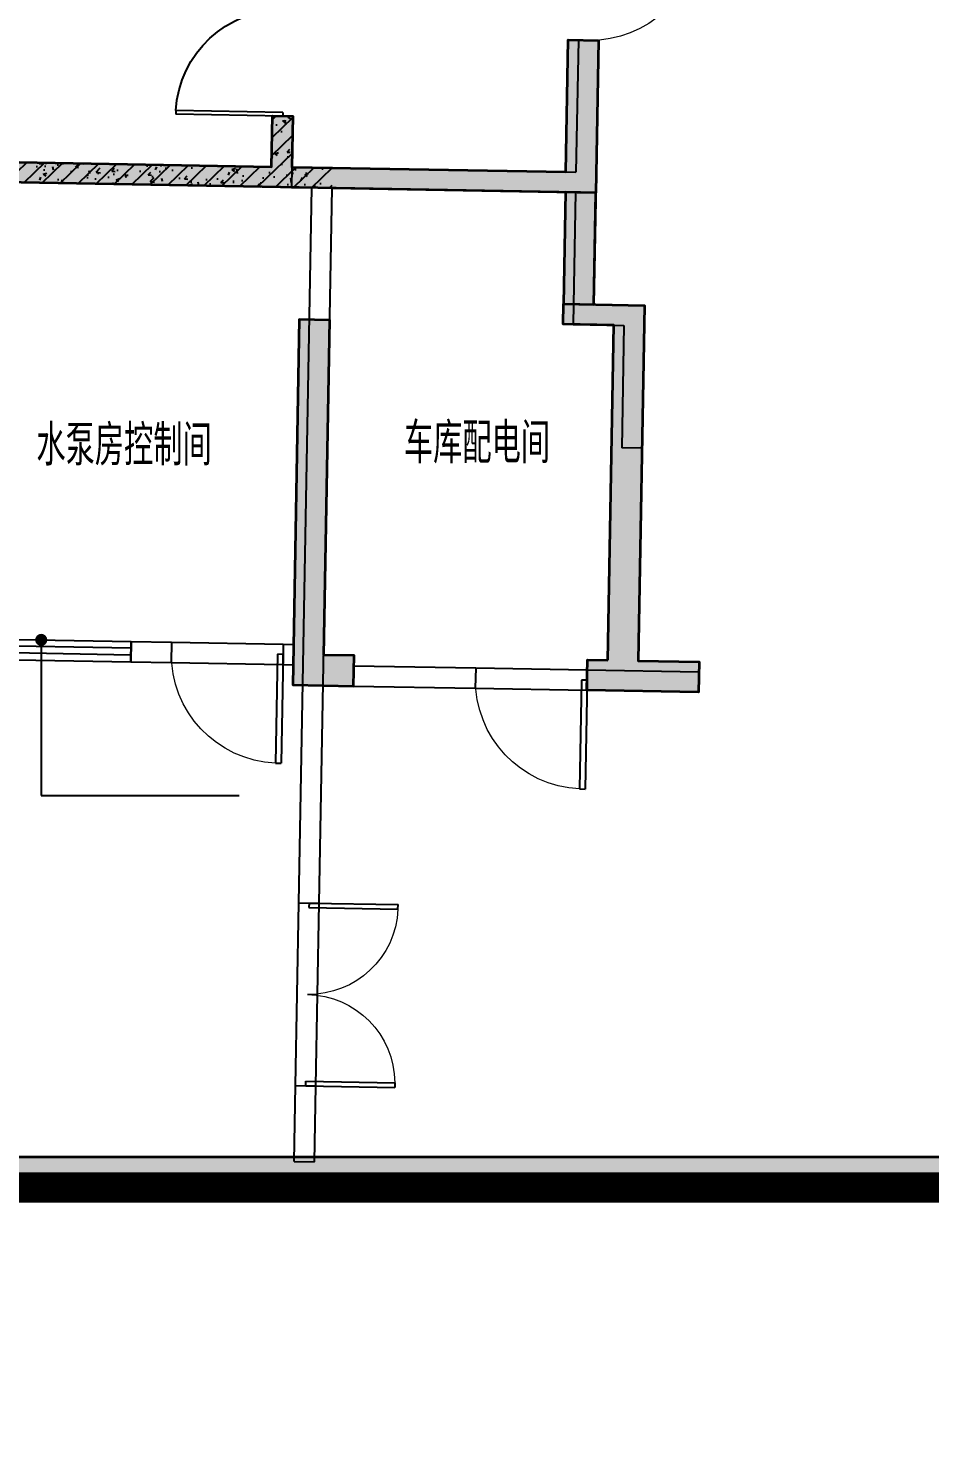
# Model space of a CAD drawing. Extents: x 512858 to 514372, y -232486 to -231710.
# Drawn here: x 512920.75 to 512929.63, y -232126.41 to -232112.37 of the extents above; entities that cross this region are included whole.
import ezdxf

# ---------------------------------------------------------------- set-up
doc = ezdxf.new("R2010")
doc.units = 0
doc.header["$LTSCALE"] = 1000
doc.linetypes.add('DASH', pattern=[0.35, 0.25, -0.1])
doc.layers.get('0').update_dxf_attribs({"color": 252})
for name, color, linetype in [('1#HXT-B1$0$A-FIRE-DOOR', 252, 'Continuous'), ('1#HXT-B1$0$A-PATT-COLU', 252, 'Continuous'), ('1#HXT-B1$0$A-STR-CONC-B', 252, 'Continuous'), ('1#HXT-B1$0$A-WALL-S', 252, 'Continuous'), ('_0', 252, 'Continuous'), ('A-ANNO-NOTE', 252, 'Continuous'), ('A-DOOR-FIRE', 252, 'Continuous'), ('A-WALL-BLOK', 252, 'Continuous'), ('PUB_HATCH', 252, 'Continuous'), ('WALL', 252, 'Continuous'), ('建-房间名称', 252, 'Continuous'), ('风井', 252, 'Continuous')]:
    doc.layers.add(name, color=color, linetype=linetype)
for name, color, linetype, lineweight in [('S-WALL', 252, 'Continuous', 35), ('S-WALL-HATC', 252, 'Continuous', 25), ('面积-不计容-地下室-1', 4, 'Continuous', 0)]:
    doc.layers.add(name, color=color, linetype=linetype, lineweight=lineweight)
doc.styles.add('邻里中心-雨水$0$STANDARD', font='GBENOR', dxfattribs={"bigfont": 'GBCBIG'})
pattern_1 = [(45, (0, 0), (-88.38834764831844, 88.38834764831844), []), (50, (0, 0), (358.6300913003767, -31.37606749129755), [37.5, -412.5]), (355, (0, 0), (-69.3756668065, 376.0960668500059), [30, -330]), (100.4514, (29.88584, -2.61467), (289.2546908570108, 344.7197710304768), [31.870095, -350.571056]), (46.1842, (0, 100), (533.6205243128222, -82.75950716450905), [56.25, -618.75]), (96.63560000000001, (44.4683725, 93.1033465), (467.3313527743517, 487.0589354502209), [47.805144, -525.8565]), (351.1842, (0, 100), (467.3309725668136, 487.0593004626623), [45, -495]), (21, (50, 75), (298.4535260592309, -201.3094453326694), [37.5, -412.5]), (325.9999999999999, (50, 75), (121.6576659607912, 362.5750225234264), [30, -330]), (71.4514, (74.8711165, 58.224197), (420.111314290745, 161.2652483549762), [31.870095, -350.571056]), (37.5, (0, 0), (6.079927658645312, 166.4469269156558), [0, -326, 0, -335, 0, -331.25]), (7.5, (0, 0), (131.5347687210743, 197.2058559411801), [0, -191, 0, -318.5, 0, -126.25]), (-32.5, (-111.5, 0), (266.9112180862045, -11.27743586718988), [0, -125, 0, -390, 0, -517.5]), (-42.50000000000001, (-161.5, 0), (291.5930846711931, 50.05249116615887), [0, -162.5, 0, -259, 0, -367.5])]

# ---------------------------------------------------------------- blocks, each defined once
blk = doc.blocks.new('A$C1C124BEE')
at = {"layer": 'S-WALL-HATC'}
h = blk.add_hatch(color=256, dxfattribs=at)
h.dxf.hatch_style = 1
h.paths.add_polyline_path([(46749.9815794162, -3599.56074438896), (46749.98157941585, -5100.044353221718), (40350.02391563111, -5100.043351034226), (40350.02001244203, -4900.043351072061), (43550.02001244168, -4900.038909578405), (43549.99123931758, -4399.996621151164), (43749.99123931758, -4399.996621151164), (43750.01179351471, -4900.078200106509), (46449.98157941585, -4899.967226792185), (46449.98157941585, -3599.560744388844)])
at = {"layer": 'S-WALL-HATC', "linetype": 'ByBlock'}
h = blk.add_hatch(color=256, dxfattribs=at)
h.dxf.hatch_style = 1
h.paths.add_polyline_path([(46450.05646045855, -6200.021700562211), (46749.9815794162, -6200.021700562211), (46749.9815794162, -5099.498577636958), (46450.05646045844, -5099.498577636899)])
h = blk.add_hatch(color=256, dxfattribs=at)
h.dxf.hatch_style = 1
h.paths.add_polyline_path([(46949.9664241618, -9700.000180694566), (46950.01050431817, -6400.026061336452), (46450.01051041565, -6400.021700562385), (46450.01051041565, -6200.021700562385), (47250.01050431782, -6200.021700522571), (47249.98579342081, -9700.000176943024), (47849.99175242044, -9700.000176942674), (47849.99175242044, -10000.00017694267), (46750.00806380913, -10000.03891114861), (46749.98869455024, -9700.038914900275)])
h = blk.add_hatch(color=256, dxfattribs=at)
h.dxf.hatch_style = 1
h.paths.add_polyline_path([(44150.02723788132, -6399.592117927154), (44150.02723788098, -9699.592117927154), (44449.25201722595, -9699.58011180564), (44449.25201722595, -9999.58011180564), (43850.02723788132, -9999.592117927212), (43850.02723788132, -6399.592117927328)])
at = {"layer": 'S-WALL', "linetype": 'ByBlock', "lineweight": 35}
for points in [[(46749.9815794162, -3599.56074438896), (46749.98157941585, -5100.044353221718), (40350.02391563111, -5100.043351034226), (40350.02001244203, -4900.043351072061), (43550.02001244168, -4900.038909578405), (43549.99123931758, -4399.996621151164), (43749.99123931758, -4399.996621151164), (43750.01179351471, -4900.078200106509), (46449.98157941585, -4899.967226792185), (46449.98157941585, -3599.560744388844)], [(46450.05646045855, -6200.021700562211), (46749.9815794162, -6200.021700562211), (46749.9815794162, -5099.498577636958), (46450.05646045844, -5099.498577636899)], [(46949.98579342081, -9700.00017694285), (46950.01050431817, -6400.026061336452), (46450.01051041565, -6400.021700562385), (46450.01051041565, -6200.021700562385), (47250.01050431782, -6200.021700522571), (47249.98579342081, -9700.000176943024), (47849.99175242044, -9700.000176942674), (47849.99175242044, -10000.00017694267), (46750.00806380913, -10000.03891114861), (46750.00806380878, -9700.038911148615)], [(44150.02723788098, -9699.592117927212), (44150.02723788132, -6399.592117927212), (43850.02723788132, -6399.592117927328), (43850.02723788132, -9999.592117927212), (43850.02723788132, -9999.592117927212), (43850.02723788132, -9999.592117927212), (44450.02723788132, -9999.592117927037), (44450.02723788098, -9699.592117927037)]]:
    blk.add_lwpolyline(points, close=True, dxfattribs=at)
blk = doc.blocks.new('1#HXT-B1$0$$DorLib2D$00000225')
at = {"color": 0}
for p, q in [((0.4750000000000032, -0.0014478852985498), (0.4750000000000032, 0.7521225008925327)), ((0.4750000000000032, 0.7521225008925327), (0.5000000000000036, 0.7521225008925363)), ((0.5000000000000036, -0.0014478852985498), (0.5000000000000036, 0.7521225008925363)), ((-0.4999999999999982, -3.6e-15), (-0.5, 0.252035990386009)), ((-0.4750000000000014, 0.252035990386009), (-0.5, 0.252035990386009)), ((-0.4749999999999996, -3.6e-15), (-0.4750000000000014, 0.252035990386009)), ((-0.4749999999999996, -3.6e-15), (-0.4999999999999947, -3.6e-15)), ((0.4750000000000032, -0.0014478852985498), (0.4999999999999929, -0.0014478852985498))]:
    blk.add_line(p, q, dxfattribs=at)
for centre, radius, start, end in [((0.5046168020419071, -0.0019208093578129), 0.7546247204382253, 92.24926861260724, 179.7237749158362), ((-0.5007908120542499, 0.0025725639174823), 0.2507930763238999, 359.7898704778746, 84.09743784757413)]:
    blk.add_arc(centre, radius, start, end, dxfattribs=at)
blk = doc.blocks.new('1#HXT-B1')
at = {"layer": '1#HXT-B1$0$A-PATT-COLU'}
h = blk.add_hatch(dxfattribs=at)
h.set_pattern_fill('钢筋混凝土', color=256, scale=50, style=0)
h.set_pattern_definition(pattern_1)
h.paths.add_polyline_path([(-108506.9755047691, -1003870.913841226), (-108706.9755047691, -1003870.913841226), (-108706.975504769, -1004370.913841226), (-108606.975504769, -1004437.580507892), (-108506.975504769, -1004370.913841226)], flags=17)
h = blk.add_hatch(dxfattribs=at)
h.set_pattern_fill('钢筋混凝土', color=256, scale=50, style=0)
h.set_pattern_definition(pattern_1)
h.paths.add_polyline_path([(-108606.975504769, -1004437.580507892), (-108706.975504769, -1004370.913841226), (-111906.9755047691, -1004370.913841226), (-111906.9755047691, -1004570.913841226), (-108606.975504769, -1004570.913841226)], flags=17)
h = blk.add_hatch(dxfattribs=at)
h.set_pattern_fill('钢筋混凝土', color=256, scale=50, style=0)
h.set_pattern_definition(pattern_1)
h.paths.add_polyline_path([(-108106.9755047691, -1004570.913841226), (-108106.9755047692, -1004370.913841226), (-108506.975504769, -1004370.913841226), (-108606.975504769, -1004437.580507892), (-108606.975504769, -1004570.913841226)], flags=17)
at = {"layer": '1#HXT-B1$0$A-STR-CONC-B'}
for p, q in [((-108706.9755047691, -1003870.913841226), (-108706.975504769, -1004370.913841226)), ((-108506.9755047691, -1003870.913841226), (-108706.9755047691, -1003870.913841226)), ((-108506.9755047691, -1003870.913841226), (-108506.975504769, -1004370.913841226)), ((-108706.975504769, -1004370.913841226), (-111906.9755047691, -1004370.913841226)), ((-108106.9755047692, -1004370.913841226), (-108506.975504769, -1004370.913841226)), ((-108606.975504769, -1004570.913841226), (-111906.9755047691, -1004570.913841226)), ((-108106.9755047691, -1004570.913841226), (-108606.975504769, -1004570.913841226))]:
    blk.add_line(p, q, dxfattribs=at)
at = {"layer": '1#HXT-B1$0$A-WALL-S'}
blk.add_lwpolyline([(-108706.975504769, -1003870.913841221), (-108506.975504769, -1003870.913841221)], dxfattribs=at)
at = {"layer": '1#HXT-B1$0$A-FIRE-DOOR', "xscale": -1400, "yscale": 1400, "zscale": 200, "rotation": 90.00000000000334}
blk.add_blockref('1#HXT-B1$0$$DorLib2D$00000225', (-108606.9755047691, -1003170.913841221), dxfattribs=at)
blk = doc.blocks.new('A$C5B776904')
at = {"layer": 'S-WALL-HATC'}
h = blk.add_hatch(color=256, dxfattribs=at)
h.paths.add_polyline_path([(74118.61968148407, -57390.53273953614), (74118.61968148407, -59860.5616396204), (106018.6196814887, -59860.56163962354), (106018.6196814855, -57399.99999999814), (111068.6196814873, -57399.99999999814), (111068.6196814869, 0), (0, -7.276e-12), (0, -54446.10901031177), (41809.90582710411, -57390.53273953614)])
h.paths.add_polyline_path([(41820.45637227794, -57090.53273953614), (299.9999999995416, -54166.49321894255), (299.9999999995343, -299.9999999999927), (110768.6196814869, -299.9999999999927), (110768.6196814873, -57099.99999999953), (105718.6196814808, -57100.00000000116), (105718.6196814808, -59560.5616396215), (74418.61968148826, -59560.56163962034), (74418.61968148826, -57090.53273953637)], flags=16)
at = {"layer": 'S-WALL'}
blk.add_lwpolyline([(41809.90582710411, -57390.53273953614), (0, -54446.10901031177), (0, 0), (111068.6196814869, 0), (111068.6196814873, -57399.99999999814), (106018.6196814855, -57399.99999999814), (106018.6196814887, -59860.56163962354), (74118.61968148407, -59860.5616396204), (74118.61968148407, -57390.53273953614)], close=True, dxfattribs=at)
blk.add_lwpolyline([(41823.96453197721, -57090.77979841991), (299.9999999995343, -54166.49321894255), (299.9999999995343, -300), (110768.6196814869, -300), (110768.6196814873, -57099.99999999953), (105718.6196814808, -57100.00000000116), (105718.6196814808, -59560.5616396215), (74418.61968148826, -59560.56163962034), (74418.61968148826, -57090.53273953637), (41816.93952388224, -57090.53273953614)], dxfattribs=at)
blk = doc.blocks.new('$DorLib2D$00000001')
for p, q in [((0.45, 0.9750000000000001), (0.5000000000000002, 0.9750000000000001)), ((0.45, 0), (0.45, 0.9750000000000001)), ((0.5, 0), (0.5, 0.9750000000000001)), ((0.5, 0), (0.45, 0))]:
    blk.add_line(p, q)
at = {"lineweight": 13}
blk.add_arc((0.475, 0), 0.975, 91.4692835813538, 180, dxfattribs=at)
blk = doc.blocks.new('$WINLIB2D$00000001')
at = {"color": 0}
for points in [[(-0.4999999999999964, 0.5000000000000142), (-0.4999999999999964, -0.4999999999999858)], [(-0.4999999999999964, 0.5000000000000142), (0.5000000000000036, 0.5000000000000142)], [(0.5000000000000036, -0.4999999999999858), (0.5000000000000036, 0.5000000000000142)], [(0.5000000000000036, 0.1666666666666714), (-0.4999999999999964, 0.1666666666666714)], [(0.5000000000000036, -0.1666666666666572), (-0.4999999999999964, -0.1666666666666572)], [(-0.4999999999999964, -0.4999999999999858), (0.5000000000000036, -0.4999999999999858)]]:
    blk.add_lwpolyline(points, dxfattribs=at)
blk = doc.blocks.new('$DorLib2D$00000002')
for p, q in [((-0.5, -1e-16), (-0.5000000000000007, 0.4875)), ((-0.4750000000000007, 0.4875), (-0.5000000000000007, 0.4875)), ((-0.475, 0), (-0.4750000000000007, 0.4875)), ((0.475, 0), (0.4750000000000007, 0.4875)), ((0.4750000000000007, 0.4875), (0.5000000000000007, 0.4875)), ((0.5, -1e-16), (0.5000000000000007, 0.4875)), ((-0.5, -1e-16), (-0.475, 0)), ((0.5, -1e-16), (0.475, 0))]:
    blk.add_line(p, q)
at = {"lineweight": 13}
for centre, start, end in [((-0.4875, 0), 0, 88.53071641864632), ((0.4875, 0), 91.46928358135371, 180)]:
    blk.add_arc(centre, 0.4875, start, end, dxfattribs=at)

msp = doc.modelspace()

# ---------------------------------------------------------------- hatches: boundary and pattern name
at = {"layer": 'A-ANNO-NOTE'}
msp.add_hatch(color=252, dxfattribs=at).paths.add_polyline_path([(512920.9400056092, -232118.3957883877, 0.9999999999999999), (512920.8200056092, -232118.3957883877, 0.9999999999999999)], flags=17)
at = {"layer": 'PUB_HATCH'}
msp.add_hatch(color=252, dxfattribs=at).paths.add_polyline_path([(512942.7205499066, -232123.6390615655), (512942.8705499066, -232123.4890615655), (512910.2723865974, -232123.4890615655), (512910.2671113248, -232123.6390615655), (512910.2618360522, -232123.7890615655), (512942.5705499066, -232123.7890615655)], flags=17)

# ---------------------------------------------------------------- linework, layer by layer
at = {"layer": 'A-ANNO-NOTE', "color": 252}
for p, q in [((512920.8800056092, -232118.3957883877), (512920.8800056092, -232119.9272933499)), ((512920.8800056092, -232119.9272933499), (512922.8290491411, -232119.9272933499))]:
    msp.add_line(p, q, dxfattribs=at)
at = {"layer": 'A-DOOR-FIRE', "color": 252}
for p, q in [((512922.1647407362, -232118.4188064002), (512923.2645642273, -232118.4385114355)), ((512922.1611580025, -232118.6187743077), (512923.2609814936, -232118.638479343)), ((512925.1606605505, -232118.6725089803), (512926.2604840416, -232118.6922140156)), ((512925.1570778168, -232118.8724768878), (512926.256901308, -232118.892181923)), ((512923.3861726748, -232122.7854626491), (512923.4185629218, -232120.9857540972)), ((512923.5861402916, -232122.7890615654), (512923.6185305387, -232120.9893530135))]:
    msp.add_line(p, q, dxfattribs=at)
at = {"layer": 'A-WALL-BLOK', "color": 252}
for p, q in [((512926.1719576523, -232112.4896458513), (512926.1486694124, -232113.7894188123)), ((512926.3719255575, -232112.4932287082), (512926.3468458903, -232113.8929855602)), ((512923.3487334695, -232113.7392536385), (512923.3451507358, -232113.939221546)), ((512923.3487334695, -232113.7392536385), (512923.648893096, -232113.7446314615)), ((512923.648893096, -232113.7446314615), (512926.1486694124, -232113.7894188123)), ((512923.3451507358, -232113.939221546), (512923.5453183169, -232113.9428078572)), ((512923.4185629218, -232120.9857540972), (512923.5453183169, -232113.9428078572)), ((512923.6185305387, -232120.9893530135), (512923.7452862251, -232113.9463905909)), ((512923.7452862251, -232113.9463905909), (512926.1450865555, -232113.9893867175)), ((512926.3468458903, -232113.8929855602), (512926.3253494776, -232115.092752313)), ((512926.1450865555, -232113.9893867175), (512926.1253815724, -232115.089169456)), ((512926.1241338758, -232115.0892241915), (512926.1205511421, -232115.2891920989)), ((512926.1241338758, -232115.0892241915), (512926.8248759793, -232115.1017790677)), ((512926.3253494776, -232115.092752313), (512926.1253815724, -232115.089169456)), ((512926.8248759793, -232115.1017790677), (512926.7997080354, -232116.506511173)), ((512926.1205511421, -232115.2891920989), (512926.6213253381, -232115.2981642415)), ((512926.6213253381, -232115.2981642415), (512926.599740128, -232116.5029284393)), ((512926.7997080354, -232116.506511173), (512926.599740128, -232116.5029284393)), ((512921.7651358584, -232118.4116468621), (512922.1647407362, -232118.4188064002)), ((512923.2645642273, -232118.4385114355), (512923.3649069325, -232118.4403092299)), ((512923.3649069325, -232118.4403092299), (512923.3613241988, -232118.6402771374)), ((512921.7615531247, -232118.6116147696), (512922.1611580025, -232118.6187743077)), ((512923.2609814936, -232118.638479343), (512923.3613241988, -232118.6402771374)), ((512923.9612542491, -232118.6510197653), (512923.9576715154, -232118.8509876728)), ((512923.9612542491, -232118.6510197653), (512925.1606605505, -232118.6725089803)), ((512926.2604840416, -232118.6922140156), (512927.3606824565, -232118.7119257681)), ((512927.3606824565, -232118.7119257681), (512927.3570997228, -232118.9118936756)), ((512923.9576715154, -232118.8509876728), (512925.1570778168, -232118.8724768878)), ((512926.256901308, -232118.892181923), (512927.3570997228, -232118.9118936756)), ((512923.3727434079, -232123.5316368413), (512923.3861726748, -232122.7854626491)), ((512923.5727110248, -232123.5352357576), (512923.5861402916, -232122.7890615654)), ((512923.3727434079, -232123.5316368413), (512923.5727110248, -232123.5352357576))]:
    msp.add_line(p, q, dxfattribs=at)
for points in [[(512926.3719255575, -232112.4932287082), (512926.1719576523, -232112.4896458513)], [(512921.7651358584, -232118.4116468621), (512921.7615531247, -232118.6116147696)], [(512922.1647407362, -232118.4188064002), (512922.1611580025, -232118.6187743077)], [(512923.2645642273, -232118.4385114355), (512923.2609814936, -232118.638479343)], [(512925.1606605505, -232118.6725089803), (512925.1570778168, -232118.8724768878)], [(512926.2604840416, -232118.6922140156), (512926.256901308, -232118.892181923)], [(512923.4185629218, -232120.9857540972), (512923.6185305387, -232120.9893530135)], [(512923.3861726748, -232122.7854626491), (512923.5861402916, -232122.7890615654)]]:
    msp.add_lwpolyline(points, dxfattribs=at)
at = {"layer": 'WALL', "color": 252}
for p, q in [((512942.8705499066, -232123.4890615655), (512910.2723865974, -232123.4890615655)), ((512942.5705499066, -232123.7890615655), (512910.2618360522, -232123.7890615655))]:
    msp.add_line(p, q, dxfattribs=at)
at = {"layer": '面积-不计容-地下室-1', "linetype": 'DASH', "ltscale": 0.003, "const_width": 0.3}
msp.add_lwpolyline([(512868.4519302251, -232120.8446378362), (512910.2618360569, -232123.7890615653), (512942.5705499066, -232123.7890615653), (512942.5705499066, -232126.2590904656), (512974.4714084619, -232126.2590904656), (512974.4714084619, -232123.7985288259), (512979.5214084619, -232123.7985288259), (512979.5214084619, -232066.3985288259), (512868.4519302251, -232066.3985288259)], close=True, dxfattribs=at)

# ---------------------------------------------------------------- block references
at = {"layer": '_0', "color": 252, "xscale": 0.001, "yscale": 0.001, "zscale": 0.001}
msp.add_blockref('A$C5B776904', (512868.4527887804, -232066.3985288259), dxfattribs=at)
at = {"layer": 'A-DOOR-FIRE', "color": 252, "zscale": 0.2}
for name, p, xscale, yscale, rotation in [('$DorLib2D$00000001', (512926.2817944614, -232111.9415255403), -1.1, 1.1, 268.9735321936129), ('$WINLIB2D$00000001', (512921.0134648385, -232118.4981955645), 1.5, 0.2, 358.9735675019753), ('$DorLib2D$00000001', (512922.7128611149, -232118.5286428716), 1.1, -1.1, 358.9735675019753), ('$DorLib2D$00000001', (512925.7087809292, -232118.7823454516), 1.1, -1.1, 358.9735675020099), ('$DorLib2D$00000002', (512923.5023516067, -232121.8874078313), 1.8, -1.8, 88.96893076576586)]:
    msp.add_blockref(name, p, dxfattribs=dict(at, xscale=xscale, yscale=yscale, rotation=rotation))
at = {"layer": '风井', "color": 252, "xscale": 0.001, "yscale": 0.001, "zscale": 0.001}
for name, p, rotation in [('A$C1C124BEE', (512879.693925092, -232108.0562703837, -5.3875727994e-06), 358.9735741809012), ('1#HXT-B1', (513049.8218752824, -231111.4717128156, -2.6915403784e-06), 358.9740726087285)]:
    msp.add_blockref(name, p, dxfattribs=dict(at, rotation=rotation))

# ---------------------------------------------------------------- texts
at = {"layer": '建-房间名称', "color": 252, "style": '邻里中心-雨水$0$STANDARD'}
for s, p in [('车库配电间', (512924.4534652086, -232116.6563753449)), ('水泵房控制间', (512920.8320744075, -232116.6785813392))]:
    msp.add_text(s, height=0.4, dxfattribs=at).set_placement(p)

doc.saveas('drawing.dxf')
